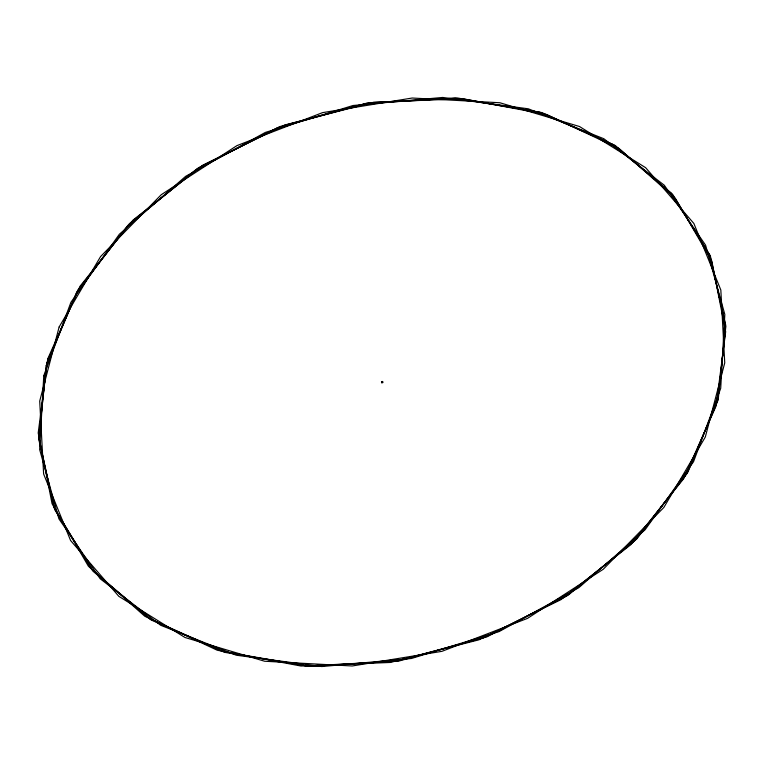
<?xml version="1.0" encoding="UTF-8"?>
<svg xmlns="http://www.w3.org/2000/svg" width="764" height="764" viewBox="0 0 764 764"><rect width="100%" height="100%" fill="white"/><g stroke="black" fill="none" stroke-linecap="round" stroke-linejoin="round"><path stroke-width="1.15" d="M381.608 382.096C383.461 382.506 382.879 382.458 381.618 382.372M43.768 375.678L39.652 449.538L58.885 518.804L100.151 578.74L160.641 625.267L236.229 655.216L321.768 666.552L411.433 658.492L499.112 631.589L578.816 587.678L645.131 529.748L693.521 461.752L720.71 388.322L724.826 314.462L705.592 245.196L664.327 185.26L603.837 138.733L528.249 108.784L442.709 97.448L353.044 105.508L265.366 132.411L185.662 176.322L119.346 234.252L70.947 302.248L43.768 375.678M46.241 365.478L38.811 439.587L54.798 509.789L93.093 571.31L151.1 619.948L224.855 652.38L309.334 666.418L398.789 661.089L487.107 636.756L568.292 595.089L636.784 538.916L687.934 472.066L718.255 399.104L725.676 324.996L709.699 254.794L671.394 193.273L613.396 144.644L539.642 112.203L455.153 98.164L365.708 103.503L277.38 127.827L196.205 169.493L127.712 225.667L76.553 292.517L46.241 365.478M46.795 363.081L38.706 437.228L54.034 507.611L91.728 569.428L149.219 618.487L222.591 651.425L306.841 665.998L396.239 661.223L484.672 637.415L566.134 596.206L635.065 540.396L686.769 473.795L717.711 400.938L725.8 326.791L710.472 256.408L672.778 194.581L615.287 145.532L541.915 112.594L457.665 98.021L368.277 102.796L279.834 126.595L198.373 167.813L129.45 223.623L77.747 290.224L46.795 363.081M47.75 358.793L38.2 433.007L52.067 503.772L88.423 566.267L144.768 616.233L217.291 650.26L301.016 666.027L390.27 662.464L478.952 639.821L561.015 599.625L630.873 544.636L683.77 478.579L716.107 405.971L725.657 331.757L711.781 260.992L675.433 198.497L619.079 148.541L546.566 114.514L462.831 98.747L373.586 102.3L284.905 124.952L202.842 165.139L132.974 220.137L80.077 286.185L47.75 358.793M59.143 326.963L39.709 401.119L43.615 473.966L70.603 540.54L118.821 596.321L184.993 637.491L264.602 661.242L352.233 665.979L441.907 651.348L527.513 618.372L603.216 569.285L663.859 507.43L705.306 437.027L724.74 362.881L720.834 290.034L693.855 223.451L645.628 167.679L579.465 126.509L499.847 102.748L412.216 98.021L322.551 112.642L236.945 145.628L161.242 194.715L100.59 256.561L59.143 326.963M382.649 381.484L381.542 381.647L381.58 382.869L382.688 382.707L382.649 381.484"/></g></svg>
